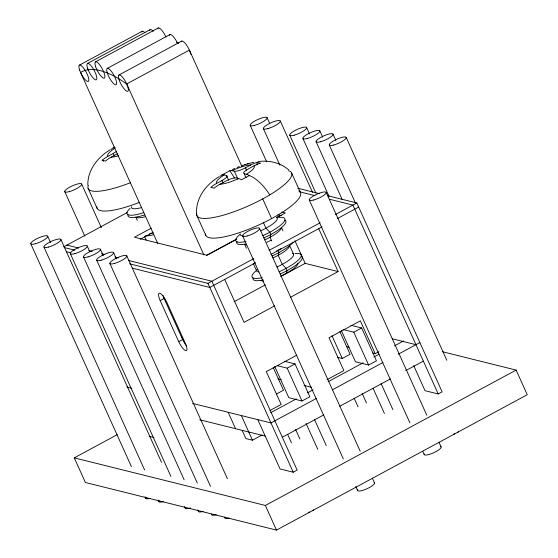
<?xml version="1.0" encoding="UTF-8"?>
<svg xmlns="http://www.w3.org/2000/svg" width="558" height="558" viewBox="0 0 558 558"><rect width="100%" height="100%" fill="white"/><g stroke="black" fill="none" stroke-linecap="round" stroke-linejoin="round"><path stroke-width="0.84" d="M87.836 185.137C87.46 170.12 97.748 157.251 110.079 149.816M256.952 164.952L257.154 162.357L260.447 163.173A34.017 31.66 -76 0 0 254.901 165.349M286.38 273.301L287.182 270.581L286.163 268.328L282.278 264.353L278.198 255.32L279.021 252.516L278.003 250.256M218.799 176.9C205.783 184.649 195.209 198.704 196.653 214.495M111.105 149.509A32.964 14.194 59 0 1 113.288 147.863L114.732 147.026M219.824 176.593A32.964 14.194 59 0 1 222.014 174.947L229.847 170.72A34.017 9.5 61.6 0 1 231.758 170.615L234.332 171.243A9.277 2.197 -24.3 0 0 245.464 167.832L251.609 164.526A34.61 32.204 -76 0 1 255.271 162.957L257.154 162.357M116.308 151.525A9.277 2.197 -24.3 0 1 113.232 153.443L107.101 156.763A34.017 31.66 -76 0 0 102.149 160.258L103.53 161.227M228.641 180.213L226.499 175.47A9.277 2.197 -24.3 0 1 221.958 180.527L215.82 183.847A34.017 31.66 -76 0 0 210.875 187.342L214.167 188.158L215.751 186.895A34.61 32.204 -76 0 1 219.12 184.67L225.251 181.343A9.277 2.197 -24.3 0 1 236.383 177.932L238.964 178.588A34.017 9.5 61.6 0 1 241.468 179.795L249.307 175.568A32.964 14.194 59 0 1 269.772 194.875M79.376 65.174L142.227 31.241M87.411 63.528L150.262 29.595M95.439 61.882L158.291 27.949M107.178 68.453L170.03 34.519M118.917 75.023L181.769 41.09M157.719 243.33L80.568 72.463A249.712 69.715 61.6 0 1 126.694 83.951L189.385 50.108L241.886 166.389M117.731 153.638A9.277 2.197 -24.3 0 0 116.524 154.259L110.393 157.586A34.61 32.204 -76 0 0 107.024 159.811L105.441 161.074L102.149 160.258M63.647 246.88L127.126 212.605M254.901 165.349L248.756 168.656A9.277 2.197 -24.3 0 0 244.216 173.705L246.001 177.653M151.232 228.187L134.492 237.227L206.976 255.278L236.648 239.263M140.156 239.277L153.087 232.295M206.467 255.369L236.669 239.068M276.803 217.397L280.625 215.332M276.97 217.494L285.34 212.975L281.964 212.131M160.188 300.602A9.277 2.588 61.6 0 1 159.776 293.208A9.277 2.588 61.6 0 1 166.779 302.241L185.319 343.303A9.277 2.588 61.6 0 1 185.73 350.689A9.277 2.588 61.6 0 1 178.727 341.656L160.188 300.602L164.108 298.488A9.277 2.588 61.6 0 1 162.971 295.517M129.575 263.822L207.953 283.345L253.764 258.612M269.04 250.368L320.194 222.747M335.463 214.502L356.841 202.966L442.124 391.835L438.204 393.955L425.022 390.67L413.722 365.643M255.62 262.72L209.808 287.454L132.267 268.14M270.888 254.476L322.05 226.855M337.318 218.61L358.696 207.067M234.067 301.752L265.413 284.831M280.702 276.573L305.17 263.369L338.113 271.572L318.688 228.557M178.727 341.656L182.647 339.543L164.108 298.488M274.662 305.833L244.076 322.343L224.658 279.328M290.711 297.163L338.113 271.572M442.557 351.756L516.115 370.08L527.24 394.715L276.489 530.1L85.395 482.496L74.277 457.86L117.215 434.675M296.905 355.104L266.326 371.614L281.155 404.459L269.96 410.507M277.298 365.692L287.182 368.154L295.015 363.921L309.85 396.766L302.011 401L288.835 397.715L274.71 366.432M343.079 329.527L353.786 332.191L361.626 327.958L376.455 360.81L368.622 365.037L355.439 361.758L341.315 330.476M276.37 394.053L283.492 390.202L273.253 367.52M337.318 357.246L342.263 358.473L350.096 354.239L339.857 331.564M327.03 379.698L343.847 370.617L329.018 337.764L360.356 320.843L375.192 353.695L378.924 351.68M270.79 412.655L296.221 398.928M307.437 392.874L313.087 389.819M328.055 381.742L363.174 362.777M373.867 357.008L379.21 354.121M394.478 345.876L403.643 340.931M316.302 398.482L270.986 422.95L192.608 403.42M332.401 389.791L382.99 362.477M398.328 354.197L419.874 342.563M242.165 430.344L245.869 438.553L252.46 440.199L262.162 434.961M282.32 437.256L323.717 414.908M339.815 406.217L390.412 378.903M405.743 370.624L423.369 361.103M257.81 419.665L280.053 468.936L293.236 472.221L297.156 470.101L211.873 281.232L128.438 260.447M74.277 457.86L265.364 505.464L516.115 370.08M232.498 169.458L234.785 168.439M237.08 167.477L239.368 166.577M113.288 147.863L113.867 147.717A34.61 9.66 61.6 0 1 115.199 147.758L115.22 147.758M222.014 174.947L222.593 174.8A34.61 9.66 61.6 0 1 223.925 174.842L226.499 175.47M242.116 165.573L245.862 164.359M247.368 163.912L253.771 162.301M244.795 164.68L248.652 163.529M257.942 161.604C268.747 160.041 280.388 162.594 288.702 169.904M244.216 173.705L246.803 174.361A34.61 9.66 61.6 0 1 248.429 175.059L249.307 175.568M297.846 188.269L319.755 193.724M327.344 195.614L356.841 202.966M299.827 191.854L314.998 195.628M329.325 199.199L352.921 205.079L438.204 393.955M277.919 214.767L281.295 215.611M66.911 245.115L78.706 248.059M88.82 250.577L92.196 251.421M101.465 253.73L104.834 254.567M114.948 257.085L118.324 257.929M64.679 247.654L74.793 250.172M66.535 251.763L70.747 252.809M350.919 325.293L361.626 327.958M392.358 338.804L415.954 344.684M346.553 346.56L349.085 347.188M372.667 353.061L375.192 353.695M284.308 361.256L295.015 363.921M277.968 378.938L281.337 379.775M304.082 385.439L311.657 387.329M126.847 387.043L131.793 388.27M199.659 419.755L265.224 436.091M149.098 436.314L154.036 437.542M229.847 170.72L234.555 178.002M289.881 246.141L293.522 254.155M253.22 263.383L256.527 270.672M144.494 236.299L146.147 239.94M346.183 137.401L446.805 360.245M333.007 134.115L335.867 140.463M329.29 145.059L355.432 202.952M319.825 130.837L322.691 137.177M316.114 141.774L342.249 199.666M306.649 127.552L309.516 133.899M302.931 138.489L329.074 196.381M326.186 192.391L426.8 415.236M438.979 442.201L441.127 446.958M289.755 135.21L315.898 193.103M280.29 120.988L312.522 192.364M309.285 200.05L409.907 422.894M422.797 451.443L424.233 454.617M267.115 117.703L269.619 123.255M291.695 173.196L300.483 192.629M381.135 383.653L392.853 409.6M263.397 128.64L279.872 165.126M353.786 332.191L368.622 365.037M373.044 388.27L384.406 413.429M250.221 125.362L266.689 161.841M294.924 240.686L305.17 263.369M362.233 393.599L366.494 403.036M332.024 335.79L342.263 358.473M354.142 398.217L358.048 406.866M262.706 198.892L271.606 218.603M245.464 167.832L246.531 170.204M263.243 222.196L265.964 228.222L269.849 232.191L270.867 234.451L270.044 237.255L271.739 241.014M234.332 171.243L237.903 179.146M259.575 228.355L360.196 451.199M372.367 478.164L374.516 482.921M221.958 180.527L223.026 182.891M242.681 236.006L343.303 458.857M355.837 486.611L357.622 490.58M314.531 419.616L326.242 445.563M287.182 368.154L302.011 401M306.084 423.445L317.795 449.392M295.628 429.562L299.89 438.993M287.537 434.173L291.443 442.822M126.694 83.951L203.844 254.818M207.953 283.345L293.236 472.221M241.335 415.564L252.46 440.199M113.232 153.443L114.306 155.808M228.159 412.278L235.574 428.704M265.364 505.464L276.489 530.1M126.771 255.857L227.392 478.708M113.595 252.579L116.462 258.919M81.663 184.035L101.361 227.65M109.877 263.516L210.499 486.36M100.419 249.293L103.279 255.641M96.701 260.23L197.323 483.082M64.77 191.687L84.823 236.097M87.236 246.008L89.74 251.56M83.519 256.952L184.14 479.796M197.748 509.935L198.467 511.519M70.343 253.667L170.964 476.511M184.572 506.65L185.284 508.233M60.878 239.445L161.499 462.289M47.702 236.16L50.569 242.507M43.984 247.103L144.606 469.948M158.214 500.087L158.925 501.67M30.809 243.818L131.43 466.662M145.031 496.801L145.75 498.385M196.814 215.395L205.825 235.385M88.094 188.311L97.099 208.301M281.63 227.831L283.025 230.942M244.641 244.348L246.385 248.233M135.922 217.264L137.317 220.368M298.788 190.962A51.936 12.297 -24.3 0 1 259.902 224.442A51.936 12.297 -24.3 0 1 205.553 234.011M288.584 170.727A51.936 12.297 -24.3 0 1 251.63 204.451A51.936 12.297 -24.3 0 1 196.744 213.484M284.943 220.138A26.896 6.368 -24.3 0 1 263.913 237.882M245.471 244.069A26.896 6.368 -24.3 0 1 236.934 241.307M278.714 217.432A26.896 6.368 -24.3 0 1 283.283 222.635A26.896 6.368 -24.3 0 1 262.895 235.629M245.869 241.523A26.896 6.368 -24.3 0 1 239.787 234.597M276.573 217.432A20.269 4.799 -24.3 0 1 260.726 230.81M243.232 235.846A20.269 4.799 -24.3 0 1 240.24 233.83M281.211 248.45A26.896 6.368 -24.3 0 1 276.322 251.149M281.365 228.055A20.269 4.799 -24.3 0 1 264.799 239.842M246.608 244.843A20.269 4.799 -24.3 0 1 244.69 244.223M293.048 242.228A26.896 6.368 -24.3 0 1 272.074 255.955M295.029 253.562A26.896 6.368 -24.3 0 1 299.597 258.766A26.896 6.368 -24.3 0 1 279.209 271.76M262.183 277.661A26.896 6.368 -24.3 0 1 257.154 269.877M292.455 253.381A20.269 4.799 -24.3 0 1 277.04 266.94M258.842 271.948A20.269 4.799 -24.3 0 1 256.554 269.96M289.574 245.715A20.269 4.799 -24.3 0 1 272.96 257.908M301.711 256.568A26.896 6.368 -24.3 0 1 280.228 274.02M263.209 279.914A26.896 6.368 -24.3 0 1 253.046 278.024M254.099 165.768A20.758 4.917 -24.3 0 1 246.462 174.263M238.629 178.497A20.758 4.917 -24.3 0 1 219.908 184.231M216.616 183.408A20.758 4.917 -24.3 0 1 224.253 174.912M232.086 170.685A20.758 4.917 -24.3 0 1 250.807 164.945M297.874 263.606A20.472 4.848 -24.3 0 1 281.093 275.91M263.425 281.002A20.472 4.848 -24.3 0 1 260.781 280.339M139.047 202.526A51.936 12.297 -24.3 0 1 96.827 206.927M130.321 182.745A51.936 12.297 -24.3 0 1 88.359 185.291M143.518 212.689A26.896 6.368 -24.3 0 1 130.119 208.343M144.543 214.949A26.896 6.368 -24.3 0 1 128.012 214.809M141.481 207.597A20.269 4.799 -24.3 0 1 131.514 206.746M145.561 216.63A20.269 4.799 -24.3 0 1 136.305 217.369M152.697 233.014A26.896 6.368 -24.3 0 1 149.391 234.004M153.715 234.695A20.269 4.799 -24.3 0 1 145.422 235.748M118.791 155.696A20.758 4.917 -24.3 0 1 111.188 157.147M107.889 156.324A20.758 4.917 -24.3 0 1 114.404 148.547M181.252 41.683A9.277 2.588 61.6 0 1 185.974 44.291A9.277 2.588 61.6 0 1 190.864 54.419M176.628 42.206A249.712 69.715 61.6 0 1 178.595 43.266M149.684 30.439A9.277 2.588 61.6 0 1 153.248 31.332M169.451 35.363A9.277 2.588 61.6 0 1 172.673 35.9A9.277 2.588 61.6 0 1 177.646 43.538M157.712 28.8A9.277 2.588 61.6 0 1 160.941 29.337A9.277 2.588 61.6 0 1 165.907 36.968M141.655 32.085A9.277 2.588 61.6 0 1 144.878 32.622M182.654 337.52A32.462 9.061 61.6 0 1 181.671 337.381M186.742 346.225A9.277 2.588 61.6 0 1 182.647 339.543M270.867 240.282A18.547 4.394 -24.3 0 1 266.836 242.298M309.578 511.916A9.277 2.588 61.6 0 1 308.762 512.502M313.498 509.803A9.277 2.588 61.6 0 1 312.396 510.34M454.644 433.301A9.277 2.588 61.6 0 1 453.445 434.194M458.564 431.188A9.277 2.588 61.6 0 1 457.902 432.087M150.43 498.294A9.277 2.197 -24.3 0 1 145.952 497.457M163.613 501.579A9.277 2.197 -24.3 0 1 159.128 500.735M190.522 507.982A9.277 2.197 -24.3 0 1 185.486 507.306M203.147 511.428A9.277 2.197 -24.3 0 1 198.536 510.807M216.323 514.706A9.277 2.197 -24.3 0 1 211.719 514.092M228.968 518.138A9.277 2.197 -24.3 0 1 225.02 517.154M374.125 482.586A9.277 2.197 -24.3 0 1 366.418 488.996A9.277 2.197 -24.3 0 1 357.824 489.645M440.513 446.56A9.277 2.197 -24.3 0 1 433.629 452.768A9.277 2.197 -24.3 0 1 424.303 453.905M79.599 70.001A9.277 2.588 61.6 0 0 88.185 81.482A9.277 2.588 61.6 0 0 83.812 68.369A9.277 2.588 61.6 0 0 79.599 70.001M119.133 79.85A9.277 2.588 61.6 0 0 127.726 91.331A9.277 2.588 61.6 0 0 123.346 78.218A9.277 2.588 61.6 0 0 119.133 79.85M87.627 68.355A9.277 2.588 61.6 0 0 96.22 79.836A9.277 2.588 61.6 0 0 91.84 66.723A9.277 2.588 61.6 0 0 87.627 68.355M107.394 73.279A9.277 2.588 61.6 0 0 115.987 84.76A9.277 2.588 61.6 0 0 111.607 71.647A9.277 2.588 61.6 0 0 107.394 73.279M95.655 66.716A9.277 2.588 61.6 0 0 104.248 78.197A9.277 2.588 61.6 0 0 99.868 65.077A9.277 2.588 61.6 0 0 95.655 66.716M333.796 145.017A9.277 2.197 -24.3 0 0 346.232 137.554A9.277 2.197 -24.3 0 0 333.189 141.118A9.277 2.197 -24.3 0 0 333.796 145.017M320.613 141.732A9.277 2.197 -24.3 0 0 333.049 134.269A9.277 2.197 -24.3 0 0 320.013 137.84A9.277 2.197 -24.3 0 0 320.613 141.732M307.437 138.447A9.277 2.197 -24.3 0 0 319.874 130.984A9.277 2.197 -24.3 0 0 306.83 134.555A9.277 2.197 -24.3 0 0 307.437 138.447M294.254 135.169A9.277 2.197 -24.3 0 0 306.698 127.705A9.277 2.197 -24.3 0 0 293.654 131.269A9.277 2.197 -24.3 0 0 294.254 135.169M267.903 128.598A9.277 2.197 -24.3 0 0 280.339 121.135A9.277 2.197 -24.3 0 0 267.296 124.706A9.277 2.197 -24.3 0 0 267.903 128.598M254.72 125.32A9.277 2.197 -24.3 0 0 267.163 117.857A9.277 2.197 -24.3 0 0 254.12 121.421A9.277 2.197 -24.3 0 0 254.72 125.32M35.307 243.776A9.277 2.197 -24.3 0 0 47.751 236.313A9.277 2.197 -24.3 0 0 34.708 239.884A9.277 2.197 -24.3 0 0 35.307 243.776M48.49 247.061A9.277 2.197 -24.3 0 0 60.927 239.598A9.277 2.197 -24.3 0 0 47.883 243.162A9.277 2.197 -24.3 0 0 48.49 247.061M74.849 253.625A9.277 2.197 -24.3 0 0 87.285 246.162A9.277 2.197 -24.3 0 0 74.242 249.733A9.277 2.197 -24.3 0 0 74.849 253.625M88.025 256.91A9.277 2.197 -24.3 0 0 100.461 249.447A9.277 2.197 -24.3 0 0 87.418 253.011A9.277 2.197 -24.3 0 0 88.025 256.91M101.2 260.188A9.277 2.197 -24.3 0 0 113.644 252.725A9.277 2.197 -24.3 0 0 100.6 256.296A9.277 2.197 -24.3 0 0 101.2 260.188M114.383 263.474A9.277 2.197 -24.3 0 0 126.819 256.01A9.277 2.197 -24.3 0 0 113.776 259.582A9.277 2.197 -24.3 0 0 114.383 263.474M69.276 191.645A9.277 2.197 -24.3 0 0 81.712 184.182A9.277 2.197 -24.3 0 0 68.669 187.753A9.277 2.197 -24.3 0 0 69.276 191.645M247.18 235.964A9.277 2.197 -24.3 0 0 259.623 228.501A9.277 2.197 -24.3 0 0 246.58 232.072A9.277 2.197 -24.3 0 0 247.18 235.964M313.791 200.001A9.277 2.197 -24.3 0 0 326.228 192.545A9.277 2.197 -24.3 0 0 313.184 196.109A9.277 2.197 -24.3 0 0 313.791 200.001"/></g></svg>
